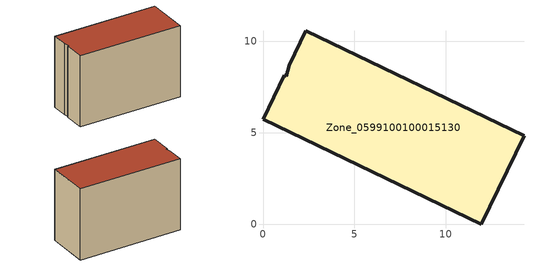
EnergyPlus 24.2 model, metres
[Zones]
Zone_0599100100015130
 floor ground (C_G): 1.27,8.08 1.42,8.69 2.33,10.57 14.26,4.84 11.94,0 0,5.73 1.16,8.14 z0
 wall outside (C_F): 14.26,4.84 2.33,10.57 1.42,8.69 1.27,8.08 1.16,8.14 0,5.73 11.94,0 14.26,4.84 z0:9.13
 roof outside (C_R): 1.42,8.69 1.27,8.08 1.16,8.14 0,5.73 11.94,0 14.26,4.84 2.33,10.57 z9.13
[BUILDING]
Pand.0599100100015130: North Axis=0; Terrain=City; Loads Convergence Tolerance Value=0.04; Temperature Convergence Tolerance Value=0.4; Solar Distribution=FullExterior; Maximum Number of Warmup Days=25; Minimum Number of Warmup Days=1
[Site:Location]
Rotterdam.The.Hague.AP_ZH_NLD Design_Conditions: Latitude=51.96; Longitude=4.45; Time Zone=1; Elevation=-4.5
[SITE:GROUNDTEMPERATURE:BUILDINGSURFACE]
18, 18, 18, 18, 18, 18, 18, 18, 18, 18, 18, 18
[MATERIAL] Thermal Absorptance=0.9; Solar Absorptance=0.7; Visible Absorptance=0.7
Name | Roughness | Thickness | Conductivity | Density | Specific Heat
G.TI.2015-2018 | MediumSmooth | 0.15 | 0.0428571 | 540 | 1210
F.TI.2015-2018 | Rough | 0.3 | 0.0666667 | 1920 | 840
R.TI.2015-2018 | MediumRough | 0.2 | 0.0333333 | 1500 | 1000
[CONSTRUCTION]
C_G: G.TI.2015-2018
C_F: F.TI.2015-2018
C_R: R.TI.2015-2018
[ZONE]
Zone_0599100100015130: Type=1; Multiplier=1; Ceiling Height=Autocalculate; Volume=Autocalculate; Floor Area=autocalculate; Part of Total Floor Area=Yes
[ZONEINFILTRATION:DESIGNFLOWRATE]
Infil_Zone_0599100100015130: Zone or ZoneList or Space or SpaceList=Zone_0599100100015130; Schedule=AlwaysOn; Design Flow Rate Calculation Method=Flow/Area; Flow Rate per Floor Area=0.0015; Constant Term Coefficient=1; Temperature Term Coefficient=0; Velocity Term Coefficient=0; Velocity Squared Term Coefficient=0
[HVACTEMPLATE:ZONE:IDEALLOADSAIRSYSTEM]
Zone_0599100100015130: Maximum Heating Supply Air Temperature=50; Minimum Cooling Supply Air Temperature=13; Maximum Heating Supply Air Humidity Ratio=0.0156; Minimum Cooling Supply Air Humidity Ratio=0.0077; Heating Limit=NoLimit; Cooling Limit=NoLimit; Dehumidification Control Type=ConstantSensibleHeatRatio; Cooling Sensible Heat Ratio=0.7; Dehumidification Setpoint=60; Humidification Control Type=None; Humidification Setpoint=30; Outdoor Air Method=None; Outdoor Air Flow Rate per Person=0.00944; Outdoor Air Flow Rate per Zone Floor Area=0; Outdoor Air Flow Rate per Zone=0; Demand Controlled Ventilation Type=None; Outdoor Air Economizer Type=NoEconomizer; Heat Recovery Type=None; Sensible Heat Recovery Effectiveness=0.7; Latent Heat Recovery Effectiveness=0.65
[ZONECONTROL:THERMOSTAT]
ThermostatControl_Zone_0599100100015130: Zone or ZoneList=Zone_0599100100015130; Control Type Schedule=DualSetpointControlType; Control 1=Thermostat_Zone_0599100100015130; Temperature Difference Between Cutout And Setpoint=0
[THERMOSTATSETPOINT:DUALSETPOINT]
Thermostat_Zone_0599100100015130: Heating Setpoint Temperature Schedule=HeatingSetpoint_Zone_0599100100015130; Cooling Setpoint Temperature Schedule=CoolingSetpoint_Zone_0599100100015130
[SCHEDULE:COMPACT]
HeatingSetpoint_Zone_0599100100015130: Through: 12/31, For: AllDays, Until: 24:00, 21
CoolingSetpoint_Zone_0599100100015130: Through: 12/31, For: AllDays, Until: 24:00, 24
DualSetpointControlType: Through: 12/31, For: AllDays, Until: 24:00, 4
AlwaysOn: Through: 12/31, For: AllDays, Until: 24:00, 1
